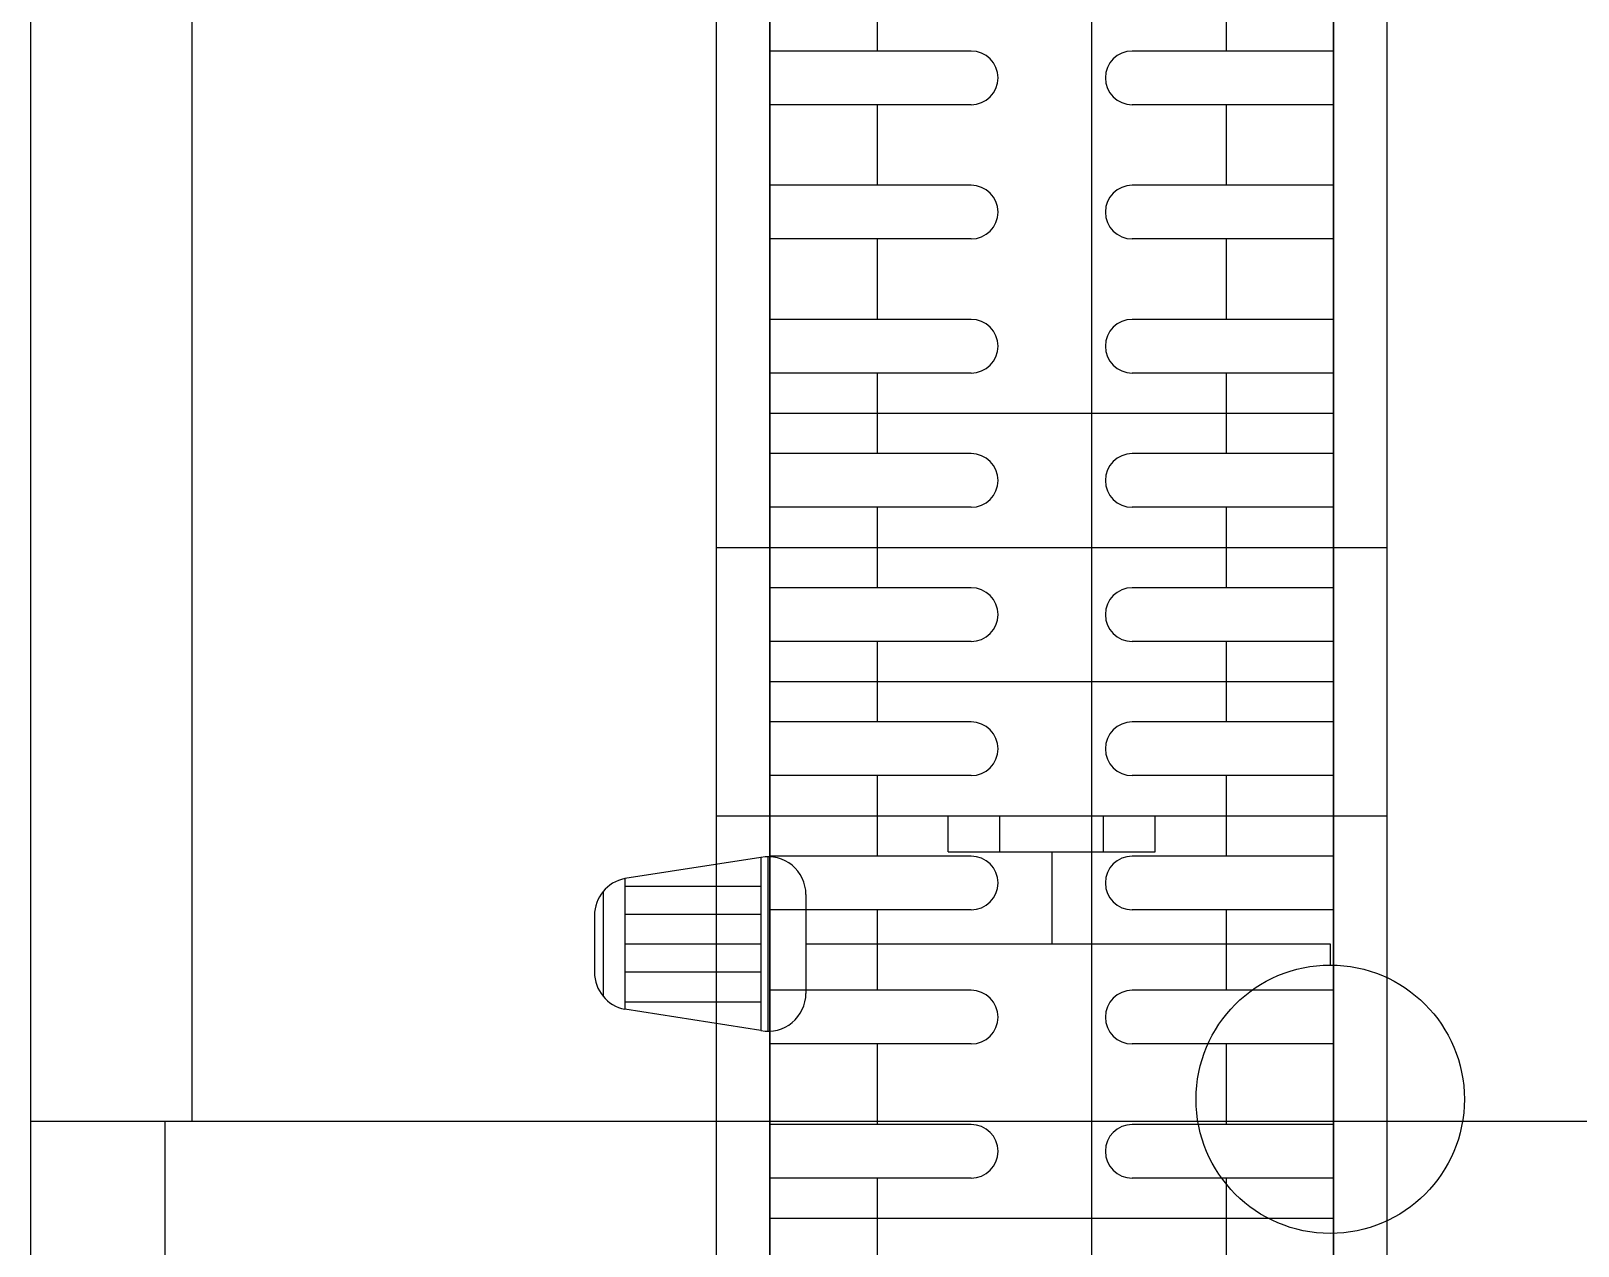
# Model space of a CAD drawing. Header units: inches. Extents: x 21 to 38546, y 13 to 15001.
# Drawn here: x 4406.76 to 4435.58, y 1079.76 to 1102.4 of the extents above; entities that cross this region are included whole.
import ezdxf

# ---------------------------------------------------------------- set-up
doc = ezdxf.new("R2010")
doc.units = ezdxf.units.IN
doc.header["$MEASUREMENT"] = 0
for name, color, linetype in [('pex_boru_dönüş', 5, 'Continuous'), ('pex_boru_gidiş', 1, 'Continuous'), ('RAST-IST-RADYATÖR-DİNAMİK BLOK', 83, 'Continuous')]:
    doc.layers.add(name, color=color, linetype=linetype)
for name, color, linetype, lineweight in [('Z_MİM_-KM-CERAMIC-09', 8, 'Continuous', 25), ('Z_MİM_-KM-VITRF', 8, 'Continuous', 25), ('Z_MİM_-KM-WALL', 8, 'Continuous', 25), ('Z_MİM_-KM-WALL-PLASTER', 8, 'Continuous', 25)]:
    doc.layers.add(name, color=color, linetype=linetype, lineweight=lineweight)

# ---------------------------------------------------------------- blocks, each defined once
blk = doc.blocks.new('IS_RADYATOR-PLAN-140')
at = {"layer": 'RAST-IST-RADYATÖR-DİNAMİK BLOK', "color": 7}
for p, q in [((130.75, 11.5), (130.75, 7.75)), ((131.75, 11.5), (131.75, 7.75)), ((133.25, 11.5), (133.25, 7.75)), ((134.25, 11.5), (134.25, 7.75)), ((135.75, 11.5), (135.75, 7.75)), ((136.75, 11.5), (136.75, 7.75)), ((130, 9.5), (130.75, 9.5)), ((131.75, 9.5), (132.5, 9.5)), ((132.5, 9.5), (133.25, 9.5)), ((134.25, 9.5), (135, 9.5)), ((135, 9.5), (135.75, 9.5)), ((136.75, 9.5), (137.5, 9.5)), ((130.75, 4.75), (130.75, 1)), ((131.75, 4.75), (131.75, 1)), ((133.25, 4.75), (133.25, 1)), ((134.25, 4.75), (134.25, 1)), ((135.75, 4.75), (135.75, 1)), ((136.75, 4.75), (136.75, 1)), ((130, 3), (130.75, 3)), ((131.75, 3), (132.5, 3)), ((132.5, 3), (133.25, 3)), ((134.25, 3), (135, 3)), ((135, 3), (135.75, 3)), ((136.75, 3), (137.5, 3))]:
    blk.add_line(p, q, dxfattribs=at)
at = {"layer": 'RAST-IST-RADYATÖR-DİNAMİK BLOK'}
for points in [[(0, 0), (140, 0), (140, 12.5), (0, 12.5)], [(2.5, 11.5), (137.5, 11.5), (137.5, 1), (2.5, 1)]]:
    blk.add_lwpolyline(points, dxfattribs=at)
at = {"layer": 'RAST-IST-RADYATÖR-DİNAMİK BLOK', "color": 7}
for centre, start, end in [((131.25, 7.75), 180, 0), ((133.75, 7.75), 180, 0), ((136.25, 7.75), 180, 0), ((131.25, 4.75), 0, 180), ((133.75, 4.75), 0, 180), ((136.25, 4.75), 0, 180)]:
    blk.add_arc(centre, 0.5, start, end, dxfattribs=at)
blk = doc.blocks.new('IS_RADYATOR-PLAN-150')
at = {"layer": 'RAST-IST-RADYATÖR-DİNAMİK BLOK', "color": 7}
for p, q in [((130.75, 11.5), (130.75, 7.75)), ((131.75, 11.5), (131.75, 7.75)), ((133.25, 11.5), (133.25, 7.75)), ((134.25, 11.5), (134.25, 7.75)), ((135.75, 11.5), (135.75, 7.75)), ((136.75, 11.5), (136.75, 7.75)), ((138.25, 11.5), (138.25, 7.75)), ((139.25, 11.5), (139.25, 7.75)), ((140.75, 11.5), (140.75, 7.75)), ((141.75, 11.5), (141.75, 7.75)), ((147.385, 11.439), (147.78, 11.439)), ((147.385, 1.67), (147.385, 11.439)), ((130, 9.5), (130.75, 9.5)), ((131.75, 9.5), (132.5, 9.5)), ((132.5, 9.5), (133.25, 9.5)), ((134.25, 9.5), (135, 9.5)), ((135, 9.5), (135.75, 9.5)), ((136.75, 9.5), (137.5, 9.5)), ((137.5, 9.5), (138.25, 9.5)), ((139.25, 9.5), (140, 9.5)), ((140, 9.5), (140.75, 9.5)), ((141.75, 9.5), (142.5, 9.5)), ((145.668, 6.25), (147.385, 6.25)), ((130.75, 4.75), (130.75, 1)), ((131.75, 4.75), (131.75, 1)), ((133.25, 4.75), (133.25, 1)), ((134.25, 4.75), (134.25, 1)), ((135.75, 4.75), (135.75, 1)), ((136.75, 4.75), (136.75, 1)), ((138.25, 4.75), (138.25, 1)), ((139.25, 4.75), (139.25, 1)), ((140.75, 4.75), (140.75, 1)), ((141.75, 4.75), (141.75, 1)), ((130, 3), (130.75, 3)), ((131.75, 3), (132.5, 3)), ((132.5, 3), (133.25, 3)), ((134.25, 3), (135, 3)), ((135, 3), (135.75, 3)), ((136.75, 3), (137.5, 3)), ((137.5, 3), (138.25, 3)), ((139.25, 3), (140, 3)), ((140, 3), (140.75, 3)), ((141.75, 3), (142.5, 3)), ((146.462, 1.67), (148.309, 1.67)), ((149.011, 0.968), (145.76, 0.968)), ((145.773, 0.833), (148.998, 0.833)), ((145.773, 0.833), (146.168, -1.704)), ((146.308, -1.704), (146.308, 0.833)), ((146.832, -1.704), (146.832, 0.833)), ((147.381, -1.704), (147.381, 0.833)), ((147.906, -1.704), (147.906, 0.833)), ((148.467, -1.704), (148.467, 0.833)), ((148.998, 0.833), (148.603, -1.704)), ((146.168, -1.704), (148.603, -1.704)), ((146.411, -2.11), (148.36, -2.11)), ((146.857, -2.27), (147.914, -2.27))]:
    blk.add_line(p, q, dxfattribs=at)
at = {"layer": 'RAST-IST-RADYATÖR-DİNAMİK BLOK'}
for p, q in [((145.668, 8.178), (145, 8.178)), ((145.668, 7.214), (145.668, 8.178)), ((145.668, 7.214), (145, 7.214)), ((145.668, 5.286), (145.668, 7.214)), ((145.668, 5.286), (145, 5.286)), ((145.668, 4.322), (145.668, 5.286)), ((145.668, 4.322), (145, 4.322))]:
    blk.add_line(p, q, dxfattribs=at)
for points in [[(-5, 0), (145, 0), (145, 12.5), (-5, 12.5)], [(-2.5, 11.5), (142.5, 11.5), (142.5, 1), (-2.5, 1)]]:
    blk.add_lwpolyline(points, dxfattribs=at)
at = {"layer": 'RAST-IST-RADYATÖR-DİNAMİK BLOK', "color": 10}
blk.add_circle((150.28, 11.439), 2.5, dxfattribs=at)
at = {"layer": 'RAST-IST-RADYATÖR-DİNAMİK BLOK', "color": 7}
for centre, radius, start, end in [((131.25, 7.75), 0.5, 180, 0), ((133.75, 7.75), 0.5, 180, 0), ((136.25, 7.75), 0.5, 180, 0), ((138.75, 7.75), 0.5, 180, 0), ((141.25, 7.75), 0.5, 180, 0), ((131.25, 4.75), 0.5, 0, 180), ((133.75, 4.75), 0.5, 0, 180), ((136.25, 4.75), 0.5, 0, 180), ((138.75, 4.75), 0.5, 0, 180), ((141.25, 4.75), 0.5, 0, 180), ((146.462, 0.968), 0.702, 90, 191.1518), ((148.309, 0.968), 0.702, 348.8482, 90), ((146.857, -1.568), 0.702, 191.1518, 270), ((147.914, -1.568), 0.702, 270, 348.8482)]:
    blk.add_arc(centre, radius, start, end, dxfattribs=at)
blk = doc.blocks.new('IS_RADYATOR-PLAN-160')
at = {"layer": 'RAST-IST-RADYATÖR-DİNAMİK BLOK', "color": 7}
for p, q in [((130.75, 11.5), (130.75, 7.75)), ((131.75, 11.5), (131.75, 7.75)), ((133.25, 11.5), (133.25, 7.75)), ((134.25, 11.5), (134.25, 7.75)), ((135.75, 11.5), (135.75, 7.75)), ((136.75, 11.5), (136.75, 7.75)), ((138.25, 11.5), (138.25, 7.75)), ((139.25, 11.5), (139.25, 7.75)), ((140.75, 11.5), (140.75, 7.75)), ((141.75, 11.5), (141.75, 7.75)), ((143.25, 11.5), (143.25, 7.75)), ((144.25, 11.5), (144.25, 7.75)), ((145.75, 11.5), (145.75, 7.75)), ((146.75, 11.5), (146.75, 7.75)), ((148.25, 11.5), (148.25, 7.75)), ((149.25, 11.5), (149.25, 7.75)), ((150.75, 11.5), (150.75, 7.75)), ((151.75, 11.5), (151.75, 7.75)), ((130, 9.5), (130.75, 9.5)), ((131.75, 9.5), (132.5, 9.5)), ((132.5, 9.5), (133.25, 9.5)), ((134.25, 9.5), (135, 9.5)), ((135, 9.5), (135.75, 9.5)), ((136.75, 9.5), (137.5, 9.5)), ((137.5, 9.5), (138.25, 9.5)), ((139.25, 9.5), (140, 9.5)), ((140, 9.5), (140.75, 9.5)), ((141.75, 9.5), (142.5, 9.5)), ((142.5, 9.5), (143.25, 9.5)), ((144.25, 9.5), (145, 9.5)), ((145, 9.5), (145.75, 9.5)), ((146.75, 9.5), (147.5, 9.5)), ((147.5, 9.5), (148.25, 9.5)), ((149.25, 9.5), (150, 9.5)), ((150, 9.5), (150.75, 9.5)), ((151.75, 9.5), (152.5, 9.5)), ((130.75, 4.75), (130.75, 1)), ((131.75, 4.75), (131.75, 1)), ((133.25, 4.75), (133.25, 1)), ((134.25, 4.75), (134.25, 1)), ((135.75, 4.75), (135.75, 1)), ((136.75, 4.75), (136.75, 1)), ((138.25, 4.75), (138.25, 1)), ((139.25, 4.75), (139.25, 1)), ((140.75, 4.75), (140.75, 1)), ((141.75, 4.75), (141.75, 1)), ((143.25, 4.75), (143.25, 1)), ((144.25, 4.75), (144.25, 1)), ((145.75, 4.75), (145.75, 1)), ((146.75, 4.75), (146.75, 1)), ((148.25, 4.75), (148.25, 1)), ((149.25, 4.75), (149.25, 1)), ((150.75, 4.75), (150.75, 1)), ((151.75, 4.75), (151.75, 1)), ((130, 3), (130.75, 3)), ((131.75, 3), (132.5, 3)), ((132.5, 3), (133.25, 3)), ((134.25, 3), (135, 3)), ((135, 3), (135.75, 3)), ((136.75, 3), (137.5, 3)), ((137.5, 3), (138.25, 3)), ((139.25, 3), (140, 3)), ((140, 3), (140.75, 3)), ((141.75, 3), (142.5, 3)), ((142.5, 3), (143.25, 3)), ((144.25, 3), (145, 3)), ((145, 3), (145.75, 3)), ((146.75, 3), (147.5, 3)), ((147.5, 3), (148.25, 3)), ((149.25, 3), (150, 3)), ((150, 3), (150.75, 3)), ((151.75, 3), (152.5, 3))]:
    blk.add_line(p, q, dxfattribs=at)
at = {"layer": 'RAST-IST-RADYATÖR-DİNAMİK BLOK'}
for points in [[(-5, 0), (155, 0), (155, 12.5), (-5, 12.5)], [(-2.5, 11.5), (152.5, 11.5), (152.5, 1), (-2.5, 1)]]:
    blk.add_lwpolyline(points, dxfattribs=at)
at = {"layer": 'RAST-IST-RADYATÖR-DİNAMİK BLOK', "color": 7}
for centre, start, end in [((131.25, 7.75), 180, 0), ((133.75, 7.75), 180, 0), ((136.25, 7.75), 180, 0), ((138.75, 7.75), 180, 0), ((141.25, 7.75), 180, 0), ((143.75, 7.75), 180, 0), ((146.25, 7.75), 180, 0), ((148.75, 7.75), 180, 0), ((151.25, 7.75), 180, 0), ((131.25, 4.75), 0, 180), ((133.75, 4.75), 0, 180), ((136.25, 4.75), 0, 180), ((138.75, 4.75), 0, 180), ((141.25, 4.75), 0, 180), ((143.75, 4.75), 0, 180), ((146.25, 4.75), 0, 180), ((148.75, 4.75), 0, 180), ((151.25, 4.75), 0, 180)]:
    blk.add_arc(centre, 0.5, start, end, dxfattribs=at)
blk = doc.blocks.new('IS_RADYATOR-PLAN-170')
at = {"layer": 'RAST-IST-RADYATÖR-DİNAMİK BLOK', "color": 7}
for p, q in [((130.75, 11.5), (130.75, 7.75)), ((131.75, 11.5), (131.75, 7.75)), ((133.25, 11.5), (133.25, 7.75)), ((134.25, 11.5), (134.25, 7.75)), ((135.75, 11.5), (135.75, 7.75)), ((136.75, 11.5), (136.75, 7.75)), ((138.25, 11.5), (138.25, 7.75)), ((139.25, 11.5), (139.25, 7.75)), ((140.75, 11.5), (140.75, 7.75)), ((141.75, 11.5), (141.75, 7.75)), ((143.25, 11.5), (143.25, 7.75)), ((144.25, 11.5), (144.25, 7.75)), ((145.75, 11.5), (145.75, 7.75)), ((146.75, 11.5), (146.75, 7.75)), ((148.25, 11.5), (148.25, 7.75)), ((149.25, 11.5), (149.25, 7.75)), ((150.75, 11.5), (150.75, 7.75)), ((151.75, 11.5), (151.75, 7.75)), ((130, 9.5), (130.75, 9.5)), ((131.75, 9.5), (132.5, 9.5)), ((132.5, 9.5), (133.25, 9.5)), ((134.25, 9.5), (135, 9.5)), ((135, 9.5), (135.75, 9.5)), ((136.75, 9.5), (137.5, 9.5)), ((137.5, 9.5), (138.25, 9.5)), ((139.25, 9.5), (140, 9.5)), ((140, 9.5), (140.75, 9.5)), ((141.75, 9.5), (142.5, 9.5)), ((142.5, 9.5), (143.25, 9.5)), ((144.25, 9.5), (145, 9.5)), ((145, 9.5), (145.75, 9.5)), ((146.75, 9.5), (147.5, 9.5)), ((147.5, 9.5), (148.25, 9.5)), ((149.25, 9.5), (150, 9.5)), ((150, 9.5), (150.75, 9.5)), ((151.75, 9.5), (152.5, 9.5)), ((152.5, 9.5), (153.25, 9.5)), ((130.75, 4.75), (130.75, 1)), ((131.75, 4.75), (131.75, 1)), ((133.25, 4.75), (133.25, 1)), ((134.25, 4.75), (134.25, 1)), ((135.75, 4.75), (135.75, 1)), ((136.75, 4.75), (136.75, 1)), ((138.25, 4.75), (138.25, 1)), ((139.25, 4.75), (139.25, 1)), ((140.75, 4.75), (140.75, 1)), ((141.75, 4.75), (141.75, 1)), ((143.25, 4.75), (143.25, 1)), ((144.25, 4.75), (144.25, 1)), ((145.75, 4.75), (145.75, 1)), ((146.75, 4.75), (146.75, 1)), ((148.25, 4.75), (148.25, 1)), ((149.25, 4.75), (149.25, 1)), ((150.75, 4.75), (150.75, 1)), ((151.75, 4.75), (151.75, 1)), ((130, 3), (130.75, 3)), ((131.75, 3), (132.5, 3)), ((132.5, 3), (133.25, 3)), ((134.25, 3), (135, 3)), ((135, 3), (135.75, 3)), ((136.75, 3), (137.5, 3)), ((137.5, 3), (138.25, 3)), ((139.25, 3), (140, 3)), ((140, 3), (140.75, 3)), ((141.75, 3), (142.5, 3)), ((142.5, 3), (143.25, 3)), ((144.25, 3), (145, 3)), ((145, 3), (145.75, 3)), ((146.75, 3), (147.5, 3)), ((147.5, 3), (148.25, 3)), ((149.25, 3), (150, 3)), ((150, 3), (150.75, 3)), ((151.75, 3), (152.5, 3)), ((152.5, 3), (153.25, 3))]:
    blk.add_line(p, q, dxfattribs=at)
at = {"layer": 'RAST-IST-RADYATÖR-DİNAMİK BLOK'}
for points in [[(-5, 0), (165, 0), (165, 12.5), (-5, 12.5)], [(-2.5, 11.5), (162.5, 11.5), (162.5, 1), (-2.5, 1)]]:
    blk.add_lwpolyline(points, dxfattribs=at)
at = {"layer": 'RAST-IST-RADYATÖR-DİNAMİK BLOK', "color": 7}
for centre, start, end in [((131.25, 7.75), 180, 0), ((133.75, 7.75), 180, 0), ((136.25, 7.75), 180, 0), ((138.75, 7.75), 180, 0), ((141.25, 7.75), 180, 0), ((143.75, 7.75), 180, 0), ((146.25, 7.75), 180, 0), ((148.75, 7.75), 180, 0), ((151.25, 7.75), 180, 0), ((131.25, 4.75), 0, 180), ((133.75, 4.75), 0, 180), ((136.25, 4.75), 0, 180), ((138.75, 4.75), 0, 180), ((141.25, 4.75), 0, 180), ((143.75, 4.75), 0, 180), ((146.25, 4.75), 0, 180), ((148.75, 4.75), 0, 180), ((151.25, 4.75), 0, 180)]:
    blk.add_arc(centre, 0.5, start, end, dxfattribs=at)
blk = doc.blocks.new('IS_RADYATOR-PLAN-180')
at = {"layer": 'RAST-IST-RADYATÖR-DİNAMİK BLOK', "color": 7}
for p, q in [((130.75, 11.5), (130.75, 7.75)), ((131.75, 11.5), (131.75, 7.75)), ((133.25, 11.5), (133.25, 7.75)), ((134.25, 11.5), (134.25, 7.75)), ((135.75, 11.5), (135.75, 7.75)), ((136.75, 11.5), (136.75, 7.75)), ((138.25, 11.5), (138.25, 7.75)), ((139.25, 11.5), (139.25, 7.75)), ((140.75, 11.5), (140.75, 7.75)), ((141.75, 11.5), (141.75, 7.75)), ((143.25, 11.5), (143.25, 7.75)), ((144.25, 11.5), (144.25, 7.75)), ((145.75, 11.5), (145.75, 7.75)), ((146.75, 11.5), (146.75, 7.75)), ((148.25, 11.5), (148.25, 7.75)), ((149.25, 11.5), (149.25, 7.75)), ((150.75, 11.5), (150.75, 7.75)), ((151.75, 11.5), (151.75, 7.75)), ((130, 9.5), (130.75, 9.5)), ((131.75, 9.5), (132.5, 9.5)), ((132.5, 9.5), (133.25, 9.5)), ((134.25, 9.5), (135, 9.5)), ((135, 9.5), (135.75, 9.5)), ((136.75, 9.5), (137.5, 9.5)), ((137.5, 9.5), (138.25, 9.5)), ((139.25, 9.5), (140, 9.5)), ((140, 9.5), (140.75, 9.5)), ((141.75, 9.5), (142.5, 9.5)), ((142.5, 9.5), (143.25, 9.5)), ((144.25, 9.5), (145, 9.5)), ((145, 9.5), (145.75, 9.5)), ((146.75, 9.5), (147.5, 9.5)), ((147.5, 9.5), (148.25, 9.5)), ((149.25, 9.5), (150, 9.5)), ((150, 9.5), (150.75, 9.5)), ((151.75, 9.5), (152.5, 9.5)), ((152.5, 9.5), (153.25, 9.5)), ((130.75, 4.75), (130.75, 1)), ((131.75, 4.75), (131.75, 1)), ((133.25, 4.75), (133.25, 1)), ((134.25, 4.75), (134.25, 1)), ((135.75, 4.75), (135.75, 1)), ((136.75, 4.75), (136.75, 1)), ((138.25, 4.75), (138.25, 1)), ((139.25, 4.75), (139.25, 1)), ((140.75, 4.75), (140.75, 1)), ((141.75, 4.75), (141.75, 1)), ((143.25, 4.75), (143.25, 1)), ((144.25, 4.75), (144.25, 1)), ((145.75, 4.75), (145.75, 1)), ((146.75, 4.75), (146.75, 1)), ((148.25, 4.75), (148.25, 1)), ((149.25, 4.75), (149.25, 1)), ((150.75, 4.75), (150.75, 1)), ((151.75, 4.75), (151.75, 1)), ((130, 3), (130.75, 3)), ((131.75, 3), (132.5, 3)), ((132.5, 3), (133.25, 3)), ((134.25, 3), (135, 3)), ((135, 3), (135.75, 3)), ((136.75, 3), (137.5, 3)), ((137.5, 3), (138.25, 3)), ((139.25, 3), (140, 3)), ((140, 3), (140.75, 3)), ((141.75, 3), (142.5, 3)), ((142.5, 3), (143.25, 3)), ((144.25, 3), (145, 3)), ((145, 3), (145.75, 3)), ((146.75, 3), (147.5, 3)), ((147.5, 3), (148.25, 3)), ((149.25, 3), (150, 3)), ((150, 3), (150.75, 3)), ((151.75, 3), (152.5, 3)), ((152.5, 3), (153.25, 3))]:
    blk.add_line(p, q, dxfattribs=at)
at = {"layer": 'RAST-IST-RADYATÖR-DİNAMİK BLOK'}
for points in [[(-5, 0), (175, 0), (175, 12.5), (-5, 12.5)], [(-2.5, 11.5), (172.5, 11.5), (172.5, 1), (-2.5, 1)]]:
    blk.add_lwpolyline(points, dxfattribs=at)
at = {"layer": 'RAST-IST-RADYATÖR-DİNAMİK BLOK', "color": 7}
for centre, start, end in [((131.25, 7.75), 180, 0), ((133.75, 7.75), 180, 0), ((136.25, 7.75), 180, 0), ((138.75, 7.75), 180, 0), ((141.25, 7.75), 180, 0), ((143.75, 7.75), 180, 0), ((146.25, 7.75), 180, 0), ((148.75, 7.75), 180, 0), ((151.25, 7.75), 180, 0), ((131.25, 4.75), 0, 180), ((133.75, 4.75), 0, 180), ((136.25, 4.75), 0, 180), ((138.75, 4.75), 0, 180), ((141.25, 4.75), 0, 180), ((143.75, 4.75), 0, 180), ((146.25, 4.75), 0, 180), ((148.75, 4.75), 0, 180), ((151.25, 4.75), 0, 180)]:
    blk.add_arc(centre, 0.5, start, end, dxfattribs=at)
blk = doc.blocks.new('IS_RADYATOR-PLAN-190')
at = {"layer": 'RAST-IST-RADYATÖR-DİNAMİK BLOK', "color": 7}
for p, q in [((130.75, 11.5), (130.75, 7.75)), ((131.75, 11.5), (131.75, 7.75)), ((133.25, 11.5), (133.25, 7.75)), ((134.25, 11.5), (134.25, 7.75)), ((135.75, 11.5), (135.75, 7.75)), ((136.75, 11.5), (136.75, 7.75)), ((138.25, 11.5), (138.25, 7.75)), ((139.25, 11.5), (139.25, 7.75)), ((140.75, 11.5), (140.75, 7.75)), ((141.75, 11.5), (141.75, 7.75)), ((143.25, 11.5), (143.25, 7.75)), ((144.25, 11.5), (144.25, 7.75)), ((145.75, 11.5), (145.75, 7.75)), ((146.75, 11.5), (146.75, 7.75)), ((148.25, 11.5), (148.25, 7.75)), ((149.25, 11.5), (149.25, 7.75)), ((150.75, 11.5), (150.75, 7.75)), ((151.75, 11.5), (151.75, 7.75)), ((130, 9.5), (130.75, 9.5)), ((131.75, 9.5), (132.5, 9.5)), ((132.5, 9.5), (133.25, 9.5)), ((134.25, 9.5), (135, 9.5)), ((135, 9.5), (135.75, 9.5)), ((136.75, 9.5), (137.5, 9.5)), ((137.5, 9.5), (138.25, 9.5)), ((139.25, 9.5), (140, 9.5)), ((140, 9.5), (140.75, 9.5)), ((141.75, 9.5), (142.5, 9.5)), ((142.5, 9.5), (143.25, 9.5)), ((144.25, 9.5), (145, 9.5)), ((145, 9.5), (145.75, 9.5)), ((146.75, 9.5), (147.5, 9.5)), ((147.5, 9.5), (148.25, 9.5)), ((149.25, 9.5), (150, 9.5)), ((150, 9.5), (150.75, 9.5)), ((151.75, 9.5), (152.5, 9.5)), ((152.5, 9.5), (153.25, 9.5)), ((130.75, 4.75), (130.75, 1)), ((131.75, 4.75), (131.75, 1)), ((133.25, 4.75), (133.25, 1)), ((134.25, 4.75), (134.25, 1)), ((135.75, 4.75), (135.75, 1)), ((136.75, 4.75), (136.75, 1)), ((138.25, 4.75), (138.25, 1)), ((139.25, 4.75), (139.25, 1)), ((140.75, 4.75), (140.75, 1)), ((141.75, 4.75), (141.75, 1)), ((143.25, 4.75), (143.25, 1)), ((144.25, 4.75), (144.25, 1)), ((145.75, 4.75), (145.75, 1)), ((146.75, 4.75), (146.75, 1)), ((148.25, 4.75), (148.25, 1)), ((149.25, 4.75), (149.25, 1)), ((150.75, 4.75), (150.75, 1)), ((151.75, 4.75), (151.75, 1)), ((130, 3), (130.75, 3)), ((131.75, 3), (132.5, 3)), ((132.5, 3), (133.25, 3)), ((134.25, 3), (135, 3)), ((135, 3), (135.75, 3)), ((136.75, 3), (137.5, 3)), ((137.5, 3), (138.25, 3)), ((139.25, 3), (140, 3)), ((140, 3), (140.75, 3)), ((141.75, 3), (142.5, 3)), ((142.5, 3), (143.25, 3)), ((144.25, 3), (145, 3)), ((145, 3), (145.75, 3)), ((146.75, 3), (147.5, 3)), ((147.5, 3), (148.25, 3)), ((149.25, 3), (150, 3)), ((150, 3), (150.75, 3)), ((151.75, 3), (152.5, 3)), ((152.5, 3), (153.25, 3))]:
    blk.add_line(p, q, dxfattribs=at)
at = {"layer": 'RAST-IST-RADYATÖR-DİNAMİK BLOK'}
for points in [[(-5, 0), (185, 0), (185, 12.5), (-5, 12.5)], [(182.5, 11.5), (-2.5, 11.5), (-2.5, 1), (182.5, 1)]]:
    blk.add_lwpolyline(points, dxfattribs=at)
at = {"layer": 'RAST-IST-RADYATÖR-DİNAMİK BLOK', "color": 7}
for centre, start, end in [((131.25, 7.75), 180, 0), ((133.75, 7.75), 180, 0), ((136.25, 7.75), 180, 0), ((138.75, 7.75), 180, 0), ((141.25, 7.75), 180, 0), ((143.75, 7.75), 180, 0), ((146.25, 7.75), 180, 0), ((148.75, 7.75), 180, 0), ((151.25, 7.75), 180, 0), ((131.25, 4.75), 0, 180), ((133.75, 4.75), 0, 180), ((136.25, 4.75), 0, 180), ((138.75, 4.75), 0, 180), ((141.25, 4.75), 0, 180), ((143.75, 4.75), 0, 180), ((146.25, 4.75), 0, 180), ((148.75, 4.75), 0, 180), ((151.25, 4.75), 0, 180)]:
    blk.add_arc(centre, 0.5, start, end, dxfattribs=at)
blk = doc.blocks.new('IS_RADYATOR-PLAN-200')
at = {"layer": 'RAST-IST-RADYATÖR-DİNAMİK BLOK', "color": 7}
for p, q in [((135.75, 11.5), (135.75, 7.75)), ((136.75, 11.5), (136.75, 7.75)), ((138.25, 11.5), (138.25, 7.75)), ((139.25, 11.5), (139.25, 7.75)), ((140.75, 11.5), (140.75, 7.75)), ((141.75, 11.5), (141.75, 7.75)), ((143.25, 11.5), (143.25, 7.75)), ((144.25, 11.5), (144.25, 7.75)), ((145.75, 11.5), (145.75, 7.75)), ((146.75, 11.5), (146.75, 7.75)), ((148.25, 11.5), (148.25, 7.75)), ((149.25, 11.5), (149.25, 7.75)), ((150.75, 11.5), (150.75, 7.75)), ((151.75, 11.5), (151.75, 7.75)), ((153.25, 11.5), (153.25, 7.75)), ((154.25, 11.5), (154.25, 7.75)), ((155.75, 11.5), (155.75, 7.75)), ((156.75, 11.5), (156.75, 7.75)), ((135, 9.5), (135.75, 9.5)), ((136.75, 9.5), (137.5, 9.5)), ((137.5, 9.5), (138.25, 9.5)), ((139.25, 9.5), (140, 9.5)), ((140, 9.5), (140.75, 9.5)), ((141.75, 9.5), (142.5, 9.5)), ((142.5, 9.5), (143.25, 9.5)), ((144.25, 9.5), (145, 9.5)), ((145, 9.5), (145.75, 9.5)), ((146.75, 9.5), (147.5, 9.5)), ((147.5, 9.5), (148.25, 9.5)), ((149.25, 9.5), (150, 9.5)), ((150, 9.5), (150.75, 9.5)), ((151.75, 9.5), (152.5, 9.5)), ((152.5, 9.5), (153.25, 9.5)), ((154.25, 9.5), (155, 9.5)), ((155, 9.5), (155.75, 9.5)), ((156.75, 9.5), (157.5, 9.5)), ((157.5, 9.5), (158.25, 9.5)), ((135.75, 4.75), (135.75, 1)), ((136.75, 4.75), (136.75, 1)), ((138.25, 4.75), (138.25, 1)), ((139.25, 4.75), (139.25, 1)), ((140.75, 4.75), (140.75, 1)), ((141.75, 4.75), (141.75, 1)), ((143.25, 4.75), (143.25, 1)), ((144.25, 4.75), (144.25, 1)), ((145.75, 4.75), (145.75, 1)), ((146.75, 4.75), (146.75, 1)), ((148.25, 4.75), (148.25, 1)), ((149.25, 4.75), (149.25, 1)), ((150.75, 4.75), (150.75, 1)), ((151.75, 4.75), (151.75, 1)), ((153.25, 4.75), (153.25, 1)), ((154.25, 4.75), (154.25, 1)), ((155.75, 4.75), (155.75, 1)), ((156.75, 4.75), (156.75, 1)), ((135, 3), (135.75, 3)), ((136.75, 3), (137.5, 3)), ((137.5, 3), (138.25, 3)), ((139.25, 3), (140, 3)), ((140, 3), (140.75, 3)), ((141.75, 3), (142.5, 3)), ((142.5, 3), (143.25, 3)), ((144.25, 3), (145, 3)), ((145, 3), (145.75, 3)), ((146.75, 3), (147.5, 3)), ((147.5, 3), (148.25, 3)), ((149.25, 3), (150, 3)), ((150, 3), (150.75, 3)), ((151.75, 3), (152.5, 3)), ((152.5, 3), (153.25, 3)), ((154.25, 3), (155, 3)), ((155, 3), (155.75, 3)), ((156.75, 3), (157.5, 3)), ((157.5, 3), (158.25, 3))]:
    blk.add_line(p, q, dxfattribs=at)
at = {"layer": 'RAST-IST-RADYATÖR-DİNAMİK BLOK'}
for points in [[(0, 0), (200, 0), (200, 12.5), (0, 12.5)], [(2.5, 11.5), (197.5, 11.5), (197.5, 1), (2.5, 1)]]:
    blk.add_lwpolyline(points, dxfattribs=at)
at = {"layer": 'RAST-IST-RADYATÖR-DİNAMİK BLOK', "color": 7}
for centre, start, end in [((136.25, 7.75), 180, 0), ((138.75, 7.75), 180, 0), ((141.25, 7.75), 180, 0), ((143.75, 7.75), 180, 0), ((146.25, 7.75), 180, 0), ((148.75, 7.75), 180, 0), ((151.25, 7.75), 180, 0), ((153.75, 7.75), 180, 0), ((156.25, 7.75), 180, 0), ((136.25, 4.75), 0, 180), ((138.75, 4.75), 0, 180), ((141.25, 4.75), 0, 180), ((143.75, 4.75), 0, 180), ((146.25, 4.75), 0, 180), ((148.75, 4.75), 0, 180), ((151.25, 4.75), 0, 180), ((153.75, 4.75), 0, 180), ((156.25, 4.75), 0, 180)]:
    blk.add_arc(centre, 0.5, start, end, dxfattribs=at)
blk = doc.blocks.new('IS_U4730')
for name, p in [('IS_RADYATOR-PLAN-140', (0, 0)), ('IS_RADYATOR-PLAN-150', (0, 0)), ('IS_RADYATOR-PLAN-160', (0, 0)), ('IS_RADYATOR-PLAN-170', (0, 0)), ('IS_RADYATOR-PLAN-180', (0, 0)), ('IS_RADYATOR-PLAN-190', (0, 0)), ('IS_RADYATOR-PLAN-200', (-5, 0))]:
    blk.add_blockref(name, p)

msp = doc.modelspace()

# ---------------------------------------------------------------- linework, layer by layer
at = {"layer": 'pex_boru_dönüş'}
msp.add_lwpolyline([(4555.784, 1876.331), (4555.784, 1798.231), (4512.884, 1798.231), (4512.884, 1014.263), (4426.527, 1014.263), (4426.527, 1240.78)], dxfattribs=at)
at = {"layer": 'pex_boru_gidiş'}
msp.add_lwpolyline([(4560.784, 1869.331), (4560.784, 1793.231), (4517.884, 1793.231), (4517.884, 1014.263), (4426.527, 1014.263), (4426.527, 1235.78)], dxfattribs=at)
at = {"layer": 'Z_MİM_-KM-CERAMIC-09'}
msp.add_lwpolyline([(4481.758, 1392.083), (4481.758, 1389.083), (4409.758, 1389.083), (4409.758, 1082.083), (4406.758, 1082.083)], dxfattribs=at)
at = {"layer": 'Z_MİM_-KM-VITRF', "ltscale": 0.5}
msp.add_lwpolyline([(4471.758, 1389.083), (4471.758, 1082.083), (4409.758, 1082.083)], dxfattribs=at)
at = {"layer": 'Z_MİM_-KM-WALL'}
msp.add_line((4406.758, 1002.083), (4406.758, 1392.083), dxfattribs=at)
at = {"layer": 'Z_MİM_-KM-WALL-PLASTER'}
msp.add_lwpolyline([(4481.758, 1389.583), (4624.257, 1389.583), (4624.257, 1354.583), (4614.257, 1354.583), (4614.257, 1004.583), (4409.258, 1004.583), (4409.258, 1082.083)], dxfattribs=at)

# ---------------------------------------------------------------- block references
at = {"layer": 'RAST-IST-RADYATÖR-DİNAMİK BLOK', "rotation": 270}
msp.add_blockref('IS_U4730', (4419.527, 1232.78), dxfattribs=at)

doc.saveas('drawing.dxf')
